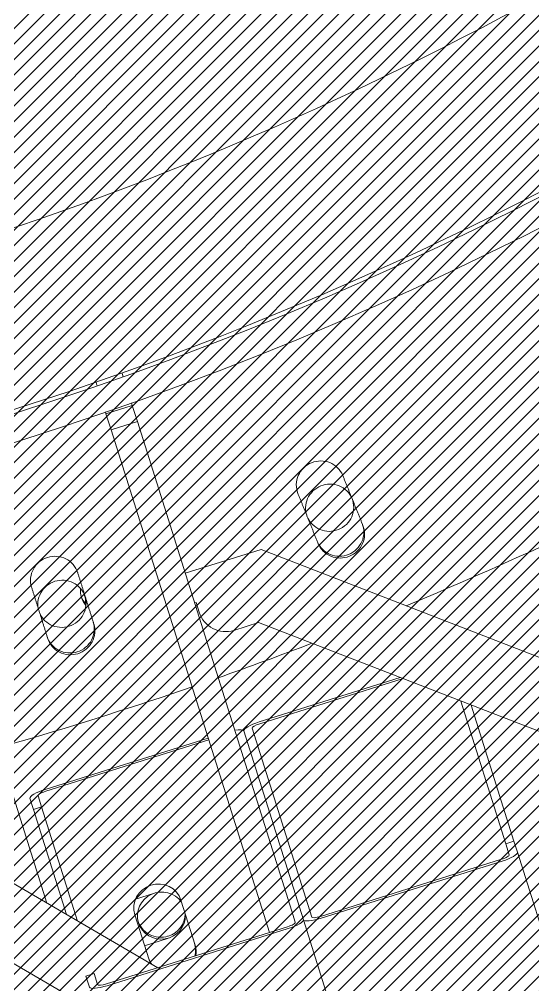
# Model space of a CAD drawing. Header units: millimetres. Extents: x -272986 to 200319, y -34579 to 49604.
# Drawn here: x 8101.3 to 8250.3, y 37337.2 to 37617.1 of the extents above; entities that cross this region are included whole.
import ezdxf

# ---------------------------------------------------------------- set-up
doc = ezdxf.new("R2010")
doc.units = ezdxf.units.MM
doc.linetypes.add('HIDDEN2', pattern=[4.762499999999999, 3.175, -1.5875])
doc.layers.get('Defpoints').update_dxf_attribs({"color": 9})
for name, color, linetype in [('X 0001 M', 7, 'Continuous'), ('X 1001 M', 8, 'HIDDEN2'), ('X 3001 D', 5, 'Continuous')]:
    doc.layers.add(name, color=color, linetype=linetype)
doc.layers.add('X 5999 H', color=7, linetype='Continuous', true_color=0xffffff)
doc.styles.add('BIT STD. 2.5', font='isocpeur.ttf', dxfattribs={"height": 2.5})
doc.dimstyles.new('BIT STD. 2.5', dxfattribs={"dimtxt": 2.5, "dimasz": 2.5, "dimexe": 1, "dimexo": 0.75, "dimgap": 1, "dimtad": 1, "dimdec": 0, "dimdsep": 46, "dimtxsty": 'BIT STD. 2.5', "dimcen": 0, "dimadec": 0, "dimazin": 0, "dimtfac": 1, "dimtdec": 0, "dimtmove": 0, "dimatfit": 3, "dimfxl": 1, "dimtfill": 1, "dimlwd": -1, "dimlwe": -1, "dimarcsym": 0})

# ---------------------------------------------------------------- blocks, each defined once
blk = doc.blocks.new('A$C89218876')
at = {"layer": 'X 1001 M', "linetype": 'Continuous', "lineweight": 0}
for p, q in [((1100.859669453221, 371.4024656759325), (3487.939261738091, 944.4895720171348)), ((1116.033618103858, 308.1984208500048), (3502.905884841741, 881.2357527311538)), ((1116.03361810384, 308.198420850103), (3502.905884841723, 881.2357527312593)), ((1071.604001579632, 438.1542871048255), (1008.175964695849, 303.4124189713498)), ((1029.263338302975, 301.2503379305967), (1086.045933053327, 421.8751163411957)), ((1057.371831933655, 360.9619596091557), (1097.578634871119, 370.6147589649604)), ((1097.578634871134, 370.6147589649677), (1100.859669453221, 371.4024656759334)), ((1098.162248280772, 368.1838341639736), (1097.578634871134, 370.6147589649677)), ((1056.007341614972, 358.0633364825067), (1098.162248280762, 368.1838341639664)), ((1101.44328286286, 368.9715408749394), (1098.162248280772, 368.1838341639736)), ((1103.120574466528, 366.8031849776003), (1115.960069478602, 313.322839355726)), ((1102.573735369511, 366.6719005257723), (1115.413230381586, 313.1915549038981)), ((1048.380831194816, 341.8621372677931), (1058.541964292101, 299.5379719138123)), ((1047.997814293351, 341.0484842625051), (1057.995125195084, 299.4066874619843)), ((1059.672416798756, 297.2383315646562), (1115.450004694216, 310.6293456510698)), ((1060.256030208402, 294.8074067635848), (1116.033618103862, 308.1984208500085)), ((1060.256030208398, 294.8074067636585), (1116.033618103858, 308.1984208500821)), ((1113.336089273394, 304.9797634916499), (1116.617231513497, 305.7674960490199)), ((1113.336089273285, 304.979763492192), (968.6974740307705, 270.2551042305663)), ((1013.551068683471, 281.0234995748028), (1008.175964695849, 303.4124189713498)), ((1130.587179032224, 249.9875100779705), (1117.747684020149, 303.4678556998483)), ((1131.13401812924, 250.1187945297984), (1118.294523117165, 303.5991401516762)), ((1029.263338303012, 301.2503379306049), (1031.014181497871, 293.9575511775834)), ((1119.031633521256, 298.1198211381848), (970.5650369415744, 262.4761448673739)), ((1025.102785046733, 284.3110289028214), (1022.185686854475, 283.6106955883256)), ((1022.185686854475, 283.6106955883256), (1022.302409536715, 283.1245106270849)), ((1061.613528334659, 284.3349536965902), (1073.169073845726, 236.2026426360694)), ((1073.715912942742, 236.3339270878964), (1062.160367431676, 284.4662381484163)), ((1107.954729679677, 273.195302866055), (1121.219003672344, 276.3797733063125)), ((963.9602333191142, 269.1177933590202), (963.1608738106261, 268.9258841201686)), ((968.6974740307851, 270.2551042305136), (963.9602333191106, 269.1177933590202)), ((963.9602333191106, 269.1177933590193), (965.8277962299144, 261.3388339958269)), ((970.5650369415744, 262.4761448673739), (968.6974740307705, 270.2551042305663)), ((1118.09233385414, 268.625615408007), (1117.995416881869, 269.0223567349308)), ((1118.610763785473, 268.8666291219856), (1118.615463909304, 268.8473885976314)), ((955.208904035524, 267.0167850843668), (954.4036076219054, 266.8234505206988)), ((955.376642523679, 267.0570555324543), (955.208904035524, 267.0167850843686)), ((1118.682745049406, 268.5719651276727), (1120.343890768254, 261.7718645749342)), ((1126.953209619951, 265.1240820354919), (1043.227805063016, 141.9634409085152)), ((1106.711875447912, 260.083832430038), (1105.4164046404, 265.3869985847473)), ((965.2825572661459, 261.2079337020064), (965.8277962299144, 261.3388339958278)), ((965.8277962299144, 261.3388339958278), (970.5650369415889, 262.4761448673212)), ((1124.487238766327, 262.7665944207442), (1111.22296477366, 259.5821239804868)), ((956.5276014671654, 259.1060547780385), (957.0764669463242, 259.2378257211744)), ((957.0764669463242, 259.2378257211763), (957.5003775853147, 259.3395976613433)), ((1063.717334117569, 136.5291866638067), (1138.670713582484, 246.7861190534572)), ((1130.62395334485, 247.4253008251494), (1127.342918762766, 246.6375941141837)), ((1127.342918762766, 246.6375941141828), (1127.926532172405, 244.2066693131887)), ((1127.926532172405, 244.2066693131887), (1131.207566754492, 244.9943760241554)), ((1078.127400031481, 234.821993449696), (1111.858867882474, 242.9202023933135)), ((1078.711013441112, 232.3910686487193), (1109.770169066225, 239.8477121892724)), ((1060.220793193548, 223.3865915692709), (1106.061768228828, 234.3926292654128)), ((1078.127400031481, 234.821993449696), (1074.846365449393, 234.0342867387303)), ((1075.429978859036, 231.6033619377358), (1078.71101344112, 232.391068648702)), ((1078.71101344112, 232.391068648702), (1078.127400031481, 234.821993449696))]:
    blk.add_line(p, q, dxfattribs=at)
for centre, radius, start, end in [((2.315573510713875e-08, -1.025541678245645e-07), 999.9999999999999, 317.0072197302602, 46.99278026969614), ((2.315573510713875e-08, -1.025541678245645e-07), 992.0000000000001, 317.0072197302602, 46.99278026969614), ((2.315573510713875e-08, -1.025528035825118e-07), 990.9999999999985, 0.1445404648855292, 29.21947944371206), ((-0.0254584180402162, -0.01466920226812363), 1083.526758954638, 18.52241414989248, 24.01536063047837), ((2.315209712833166e-08, -1.025546225719154e-07), 941.0000000000041, 0.1522206347478676, 26.10582312735325), ((-0.02545841506071156, -0.0146692013968277), 1083.526758951532, 15.43882424859931, 16.9703377217411), ((1023.235222134921, 292.0899882657709), 8.000000000000007, 283.5000000071853, 13.50000000711534), ((-0.02545841793471482, -0.01466920223492707), 1083.526758954528, 9.522718532349735, 15.01559923400803)]:
    blk.add_arc(centre, radius, start, end, dxfattribs=at)
at = {"layer": 'X 1001 M', "linetype": 'Continuous', "lineweight": 0, "extrusion": (0, 0, -1)}
for centre, major_axis, ratio, start_param, end_param in [((1102.026896272499, 366.5406160739453), (-1.167226819279527, 4.861849601988645), 0.2249510543438651, -3.61488616817951e-13, 1.570796326794512), ((1114.866391284573, 313.0602704520702), (1.167226819279549, -4.861849601988407), 0.2249510543438651, -1.570796326794934, 3.086420008457935e-14), ((1059.088803389121, 299.6692563656447), (1.167226819279593, -4.861849601988863), 0.2249510543438651, -2.868816295631405e-13, 1.570796326794553), ((1122.853121219334, 269.5731838635288), (-1.634117546991175, 6.806589442783341), 0.9743700647852349, 1.08733838442015e-14, 0.4469832098260313), ((1111.982270701847, 267.2648103641936), (-1.095041255281645, 6.913818384166018), 0.9743700647852368, 0.2133747521283454, 5.916740954880209), ((1122.853121219319, 269.5731838635706), (1.634117547001872, -6.806589442827766), 0.9743700647852352, -0.173336945451517, -6.558364962216956e-13), ((1130.040339935211, 249.8562256261434), (0.5836134096397831, -2.430924800994375), 0.2249510543438652, -1.570796326794904, -5.262457136723242e-14), ((1074.262752039755, 236.4652115397244), (0.5836134096397274, -2.430924800993978), 0.2249510543438652, 1.087959175218076e-12, 1.570796326796144)]:
    blk.add_ellipse(centre, major_axis=major_axis, ratio=ratio, start_param=start_param, end_param=end_param, dxfattribs=at)
at = {"layer": 'X 1001 M', "linetype": 'Continuous', "lineweight": 0}
for centre, major_axis, ratio, start_param, end_param in [((1102.026896272499, 366.5406160739453), (-0.5836134096397265, 2.430924800994332), 0.2249510543438651, -1.570796326794975, -3.26405569239796e-14), ((1114.866391284573, 313.0602704520702), (0.5836134096396468, -2.430924800994), 0.2249510543438652, 1.654740302427528e-12, 1.570796326796733), ((1117.200844923136, 303.3365712480186), (-1.16722681927958, 4.861849601988804), 0.2249510543438652, -1.570796326794889, -3.841371665203042e-14), ((1059.088803389121, 299.6692563656447), (0.5836134096398657, -2.430924800994473), 0.2249510543438652, -1.570796326794807, -6.94999613415348e-14), ((1061.42325702768, 289.9455571615986), (-1.167226819279842, 4.861849601989269), 0.2249510543438651, -2.398969911610038e-12, 1.047197550995539), ((1122.306282122321, 269.4418994116982), (-1.634117546991844, 6.806589442785992), 0.9743700647852355, -0.5406577337505691, -1.321165399303936e-13), ((1111.426816867897, 267.1768351195774), (-1.095041255281642, 6.913818384166032), 0.974370064785237, -1.492733359184623, -0.234669895597323), ((1111.426816867897, 267.1768351195774), (1.095041255281679, -6.913818384166218), 0.9743700647852368, 0.04123814987041084, 1.645826798841293), ((1122.306282122314, 269.4418994117145), (1.634117546996561, -6.806589442798183), 0.974370064785235, -1.4210854715202e-14, 0.2887026428611116), ((1130.040339935211, 249.8562256261434), (1.167226819279565, -4.861849601988633), 0.2249510543438652, -3.312905505481467e-13, 1.570796326794543), ((1074.262752039755, 236.4652115397253), (1.167226819279666, -4.861849601988726), 0.2249510543438651, -1.570796326794811, -4.551914400963142e-14)]:
    blk.add_ellipse(centre, major_axis=major_axis, ratio=ratio, start_param=start_param, end_param=end_param, dxfattribs=at)
at = {"layer": 'X 1001 M', "linetype": 'Continuous', "lineweight": 0, "extrusion": (0, 0, -0.9999999999999999)}
for centre, major_axis, ratio, start_param, end_param in [((1117.200844923136, 303.3365712480186), (-0.5836134096396868, 2.430924800993755), 0.2249510543438652, 1.836362955521621e-12, 1.570796326797006), ((1109.588847226671, 266.3887134232705), (1.634117546991281, -6.806589442783785), 0.9743700647852348, -6.217248937900877e-15, 3.141592653589787)]:
    blk.add_ellipse(centre, major_axis=major_axis, ratio=ratio, start_param=start_param, end_param=end_param, dxfattribs=at)
at = {"layer": 'X 1001 M', "linetype": 'Continuous', "lineweight": 0}
for points, weights in [([(988.4581923712685, 328.5233739130576), (995.8165850136393, 330.9142606151786), (1003.285105053357, 333.3409298777938)], [1.00223105329422, 1.001883410388369, 1.001480632635226]), ([(1007.611342974604, 320.0261386496618), (1000.142822930538, 317.5994693856342), (992.7844302925187, 315.2085826849257)], [1.001480633876458, 1.001883411968585, 1.002231055167256]), ([(1011.187824940651, 249.9550673874796), (1018.71112091059, 251.7612509481355), (1026.347012283779, 253.5944662734814)], [1.002231058477961, 1.001883414761722, 1.001480636070423]), ([(1029.615247377762, 239.9812873879141), (1021.979356017764, 238.1480720657351), (1014.45606003463, 236.3418885019123)], [1.001480632390087, 1.001883410076276, 1.002231052924287])]:
    blk.add_rational_spline(points, weights, degree=2, dxfattribs=at)
for points, knots in [([(1007.076489465842, 319.8523542100652), (1007.882348093677, 320.114193550628), (1008.686662306536, 320.5559271441321), (1010.063802250887, 321.7423633750673), (1010.632263042688, 322.4925130081715), (1011.408579544182, 324.0531036401239), (1011.667951027328, 324.9671051087621), (1011.800676759391, 326.8296921389506), (1011.674028001929, 327.7782767351805), (1011.128478723658, 329.4573047676381), (1010.673375684542, 330.2991680984455), (1009.471197124258, 331.7280184314673), (1008.724124602697, 332.3150064198185), (1007.178779201648, 333.1212433716423), (1006.277957869093, 333.3939943032206), (1004.466458531155, 333.5443788271564), (1003.556110172427, 333.42898477876), (1002.750251544592, 333.1671454381972)], [0.004513372352735883, 0.004513372352735883, 0.004513372352735883, 0.004513372352735883, 0.2648151823928737, 0.2648151823928737, 0.5296303647857473, 0.5296303647857473, 0.7944455472207965, 0.7944455472207965, 1.059260729655846, 1.059260729655846, 1.324075912090909, 1.324075912090909, 1.588891094525971, 1.588891094525971, 1.853706276918837, 1.853706276918837, 2.11400808695893, 2.11400808695893, 2.11400808695893, 2.11400808695893]), ([(1003.285105053357, 333.3409298777938), (1004.090968295706, 333.6027707177032), (1005.001323402717, 333.7181646814211), (1006.812826711859, 333.5677749990568), (1007.713645425858, 333.2950226756398), (1009.258985840246, 332.488784824985), (1010.006055905964, 331.9017971433618), (1011.208230615197, 330.472948773961), (1011.663332260694, 329.631087100573), (1012.2088802953, 327.9520628957193), (1012.335529206015, 327.0034804595184), (1012.202805435332, 325.140897281522), (1011.943435758716, 324.226897504544), (1011.167123819832, 322.6663090765055), (1010.598665964593, 321.9161598565292), (1009.221525839523, 320.7297171181267), (1008.417206216956, 320.2879794895712), (1007.611342974604, 320.0261386496618)], [2.104891210806409, 2.104891210806409, 2.104891210806409, 2.104891210806409, 2.365194815385747, 2.365194815385747, 2.630009394091469, 2.630009394091469, 2.894823972839325, 2.894823972839325, 3.159638551587182, 3.159638551587182, 3.42445313033503, 3.42445313033503, 3.689267709082878, 3.689267709082878, 3.9540822877886, 3.9540822877886, 4.214385892367948, 4.214385892367948, 4.214385892367948, 4.214385892367948]), ([(999.2073575321301, 317.295518252547), (998.5038249795434, 317.1239031589134), (997.7403797382358, 317.059923708171), (996.0815631244004, 317.2143319316833), (995.1906308760372, 317.4922617634579), (993.6640790396668, 318.3017886404155), (992.9262563511329, 318.8875833230845), (991.7385783524769, 320.3089826743176), (991.2887199874967, 321.144586362077), (990.7478596660258, 322.8091832693758), (990.6206472039303, 323.7496209658771), (990.7460213124177, 325.597656808864), (990.9986109309357, 326.5052559574674), (991.7577893497546, 328.0574616145836), (992.3152056232393, 328.8059884081017), (993.6810639839277, 330.0066830829305), (994.4895090844111, 330.4588519356889), (995.2987001179717, 330.7277545405573)], [2.162642281567979, 2.162642281567979, 2.162642281567979, 2.162642281567979, 2.381123147192256, 2.381123147192256, 2.643662262735038, 2.643662262735038, 2.906201377728609, 2.906201377728609, 3.16874049272218, 3.16874049272218, 3.431279607711184, 3.431279607711184, 3.693818722700187, 3.693818722700187, 3.956357838242497, 3.956357838242497, 4.218896953784807, 4.218896953784807, 4.218896953784807, 4.218896953784807]), ([(995.2987001179717, 330.7277545405573), (996.1149304911924, 330.998996391279), (997.0411970641035, 331.1201096972868), (998.8683219622508, 330.9684910942246), (999.7691772213693, 330.6957581965994), (1001.314587231071, 329.8895328915564), (1002.06169157138, 329.3025409296129), (1003.263920027202, 327.8736651559843), (1003.719041122549, 327.0317803513258), (1004.264606514087, 325.3527027273399), (1004.391253285761, 324.4040901452031), (1004.258502140983, 322.541453205245), (1003.999107251551, 321.627429819298), (1003.222731634771, 320.0668106337475), (1002.654232795721, 319.3166556488645), (1001.404095645099, 318.239709810257), (1000.767833599828, 317.8582506329471), (1000.116131024166, 317.5907966595237)], [0, 0, 0, 0, 0.264823003933656, 0.264823003933656, 0.5296460078673121, 0.5296460078673121, 0.7944690118435134, 0.7944690118435134, 1.059292015819715, 1.059292015819715, 1.324115019798949, 1.324115019798949, 1.588938023778184, 1.588938023778184, 1.85376102771383, 1.85376102771383, 2.06561440819759, 2.06561440819759, 2.06561440819759, 2.06561440819759]), ([(992.7844302925187, 315.2085826849257), (992.7702557015764, 315.203977081143), (992.7560815324105, 315.1994243318636), (992.7419085386973, 315.1949243213526), (991.9292158105454, 314.9368895057182), (991.0094161769994, 314.8275532839493), (989.1987244925076, 314.9961670595262), (988.3078294104671, 315.2741160642649), (986.7813480614059, 316.0836549128585), (986.0435600441378, 316.6694449791271), (984.8559363823188, 318.0908161936181), (984.4060976599103, 318.9263963537437), (983.8652549322687, 320.5909391128184), (983.7380404081923, 321.5313462294639), (983.8633870956146, 323.3793273709939), (984.1159513779385, 324.2869024056085), (984.8750657345627, 325.8390763166049), (985.4324406702654, 326.5875967755715), (986.7982123239744, 327.7883060540912), (987.6066120776304, 328.2404958522425), (988.4298745977067, 328.5141201932124), (988.4440177803299, 328.5187683092759), (988.4581923712685, 328.5233739130576)], [4.214318628514547, 4.214318628514547, 4.214318628514547, 4.214318628514547, 4.218897043042372, 4.218897043042372, 4.218897043042372, 4.481427618375541, 4.481427618375541, 4.74395819370871, 4.74395819370871, 5.006488768478112, 5.006488768478112, 5.269019343247516, 5.269019343247516, 5.531549918016929, 5.531549918016929, 5.794080492786343, 5.794080492786343, 6.056611068119493, 6.056611068119493, 6.319141643452644, 6.319141643452644, 6.323720057980477, 6.323720057980477, 6.323720057980477, 6.323720057980477]), ([(1029.068407673887, 239.8500027903915), (1029.892325786401, 240.0478080284279), (1030.728818585267, 240.4250741388628), (1032.194799980585, 241.499803828126), (1032.820364459352, 242.2030400805793), (1033.716730365937, 243.6979108417295), (1034.04701402209, 244.5887446968459), (1034.325467499115, 246.435176451911), (1034.273634247151, 247.39077362539), (1033.861501736363, 249.1074290778192), (1033.473853463696, 249.9824041978468), (1032.387487123764, 251.5011717048897), (1031.688772124235, 252.144964839656), (1030.211447129506, 253.0699628347779), (1029.334802519938, 253.4125505934248), (1027.540686463657, 253.7046001320291), (1026.624090692418, 253.6609869139952), (1025.800172579904, 253.4631816759588)], [0.004513372352753151, 0.004513372352753151, 0.004513372352753151, 0.004513372352753151, 0.2648151823928682, 0.2648151823928682, 0.5296303647857364, 0.5296303647857364, 0.7944455472207994, 0.7944455472207994, 1.059260729655862, 1.059260729655862, 1.324075912090922, 1.324075912090922, 1.588891094525981, 1.588891094525981, 1.853706276918855, 1.853706276918855, 2.114008086958939, 2.114008086958939, 2.114008086958939, 2.114008086958939]), ([(1026.347012283779, 253.5944662734814), (1027.170935114224, 253.7922726441916), (1028.087537606301, 253.835885248342), (1029.881657216814, 253.5438302556363), (1030.758299106696, 253.20124131489), (1032.235619059615, 252.2762428149558), (1032.934331634937, 251.6324501786571), (1034.020694289753, 250.113684931332), (1034.408341303137, 249.2387115729566), (1034.820472874402, 247.5220600339085), (1034.872306448622, 246.5664650017757), (1034.59385522917, 244.7200369331408), (1034.263573506709, 243.8292046227293), (1033.367212321584, 242.334335700722), (1032.741650802738, 241.6310996297229), (1031.275668716688, 240.5563634672303), (1030.439170208203, 240.1790937586243), (1029.615247377762, 239.9812873879141)], [2.104891210806433, 2.104891210806433, 2.104891210806433, 2.104891210806433, 2.365194815385765, 2.365194815385765, 2.630009394091493, 2.630009394091493, 2.894823972839327, 2.894823972839327, 3.159638551587162, 3.159638551587162, 3.424453130335014, 3.424453130335014, 3.689267709082866, 3.689267709082866, 3.954082287788582, 3.954082287788582, 4.214385892367924, 4.214385892367924, 4.214385892367924, 4.214385892367924]), ([(1014.45606003463, 236.3418885019123), (1014.441567787715, 236.3384092212568), (1014.427080108191, 236.3349825990795), (1014.412597738334, 236.3316084608682), (1013.582165092339, 236.1381322170114), (1012.656622473001, 236.1012996898248), (1010.864741831047, 236.4114589176102), (1009.998400708791, 236.7584499208538), (1008.540140678309, 237.6852595776395), (1007.850587574161, 238.327130029305), (1006.778144459928, 239.8372995092718), (1006.395251303944, 240.7055977940076), (1005.98667433361, 242.4074433546116), (1005.933635461446, 243.354932646484), (1006.203586676151, 245.1873824911395), (1006.526579903599, 246.0723438096052), (1007.405136325473, 247.5601734604711), (1008.019521298607, 248.2626553472323), (1009.475289298334, 249.3525060308425), (1010.316675428003, 249.7398755650988), (1011.158868422841, 249.9480639806711), (1011.173332693736, 249.9515881068241), (1011.187824940651, 249.9550673874796)], [4.214318628514508, 4.214318628514508, 4.214318628514508, 4.214318628514508, 4.218897043042367, 4.218897043042367, 4.218897043042367, 4.481427618375522, 4.481427618375522, 4.743958193708679, 4.743958193708679, 5.006488768478086, 5.006488768478086, 5.269019343247494, 5.269019343247494, 5.531549918016902, 5.531549918016902, 5.79408049278631, 5.79408049278631, 6.056611068119468, 6.056611068119468, 6.319141643452626, 6.319141643452626, 6.323720057980481, 6.323720057980481, 6.323720057980481, 6.323720057980481]), ([(1020.614214332421, 237.8203305439497), (1020.024354624828, 237.7638423005469), (1019.410369014502, 237.7815278372923), (1017.913712816146, 238.0405284132789), (1017.047333137845, 238.3875032186975), (1015.589001898057, 239.3143064711226), (1014.89941459172, 239.9561842452345), (1013.826919515737, 241.4663860384258), (1013.44400862369, 242.3347093194066), (1013.035418362186, 244.0366102417088), (1012.982383944913, 244.9841298573879), (1013.252366787976, 246.816632083443), (1013.575387165482, 247.7016154537073), (1014.454009942838, 249.1894717265682), (1015.068436623329, 249.8919566850277), (1016.524289916953, 250.9817860070148), (1017.365719610301, 251.3691311025746), (1018.193514033177, 251.573716373689)], [2.205110444586418, 2.205110444586418, 2.205110444586418, 2.205110444586418, 2.381123147192268, 2.381123147192268, 2.643662262735051, 2.643662262735051, 2.906201377728623, 2.906201377728623, 3.168740492722195, 3.168740492722195, 3.431279607711199, 3.431279607711199, 3.693818722700203, 3.693818722700203, 3.956357838242517, 3.956357838242517, 4.218896953784831, 4.218896953784831, 4.218896953784831, 4.218896953784831]), ([(1020.806942439929, 251.6895140215142), (1020.077631106746, 251.1441058052192), (1019.23494070565, 250.7566409800734), (1017.590397014606, 250.3519401403605), (1016.681653728341, 250.30197231171), (1015.797350197488, 250.4376100034447)], [1.855482599775383, 1.855482599775383, 1.855482599775383, 1.855482599775383, 2.118584031649472, 2.118584031649472, 2.376929532530188, 2.376929532530188, 2.376929532530188, 2.376929532530188]), ([(1018.193514033177, 251.573716373689), (1019.028509630891, 251.7800813793197), (1019.961423273555, 251.8281472957101), (1021.771019896918, 251.5336415149109), (1022.647699743397, 251.1910690727768), (1024.125090061407, 250.2660776193948), (1024.823836469837, 249.6222780268158), (1025.910250555444, 248.1034812428329), (1026.297915143863, 247.2284832984747), (1026.710059827335, 245.5117771431601), (1026.761888903889, 244.5561522258472), (1026.483406176609, 242.7096727087278), (1026.153097466718, 241.8188188403005), (1025.256670386789, 240.323924251707), (1024.631067558163, 239.6206856491249), (1023.418539121511, 238.7318295021691), (1022.898753759142, 238.4510088329666), (1022.366810271153, 238.2410916020885)], [0, 0, 0, 0, 0.2648230039336573, 0.2648230039336573, 0.5296460078673146, 0.5296460078673146, 0.7944690118435157, 0.7944690118435157, 1.059292015819717, 1.059292015819717, 1.324115019798951, 1.324115019798951, 1.588938023778186, 1.588938023778186, 1.853761027713835, 1.853761027713835, 2.023257632237935, 2.023257632237935, 2.023257632237935, 2.023257632237935])]:
    blk.add_open_spline(points, degree=3, knots=knots, dxfattribs=at)
for points in [[(1020.270828557786, 251.5573295756863), (1019.494648868855, 251.6775330854102), (1018.699478476003, 251.6547999479994), (1017.96455516529, 251.5127799338502)], [(1018.174131721007, 250.4999389781383), (1018.903379775918, 250.7196867254711), (1019.630423789396, 251.0777953191478), (1020.269777227397, 251.5574927081102)]]:
    blk.add_open_spline(points, degree=3, dxfattribs=at)
blk = doc.blocks.new('*D199')
at = {"layer": 'Defpoints', "color": 0, "transparency": 16777216}
for p in [(7798.500000000004, 48049.6266134193), (13298.73009767515, 32947.91523915234), (13433.78749288179, 32812.85784394571), (7798.500000000005, 28976.69833391263), (10442.97395414159, 28578.83418067859)]:
    blk.add_point(p, dxfattribs=at)
at = {"layer": 'X 3001 D', "color": 0, "transparency": 16777216}
for p, q in [((13465.60729803519, 32781.03803879231), (15065.76360887852, 31180.88172794907)), ((7798.500000000009, 28931.69833391263), (7798.500000000005, 28170.68257981101))]:
    blk.add_line(p, q, dxfattribs=at)
blk.add_arc((7798.500000000004, 38448.14533682715), 10217.46275701613, 270.8411524771072, 314.1588475228945, dxfattribs=at)
for points in [[(14898.9480455206, 31135.83049339961), (14934.04291065631, 31100.21658542665), (15023.33720200733, 31223.30813482026)], [(7948.679468218535, 28206.78430946359), (7948.312449508589, 28256.78296241811), (7798.500000000002, 28230.68257981101)]]:
    blk.add_solid(points, dxfattribs=at)
at = {"layer": 'X 3001 D', "color": 0, "transparency": 16777216, "insert": (14404.54209814488, 30831.3797954061), "char_height": 150, "attachment_point": 5, "rotation": 40.93519081505226, "style": 'BIT STD. 2.5', "bg_fill": 3, "box_fill_scale": 1.1, "bg_fill_color": 256, "bg_fill_true_color": 13158600, "bg_fill_transparency": 0}
blk.add_mtext('45° - {\\C7;D02}', dxfattribs=at)
blk = doc.blocks.new('*D203')
at = {"layer": 'Defpoints', "color": 0, "transparency": 16777216}
for p in [(7798.500000000007, 48049.6266134193), (11766.61084814452, 31844.09986857364), (11918.03204216807, 31592.09268216723), (9461.806005241986, 29325.73490930372), (7798.500000000006, 29039.70000823381)]:
    blk.add_point(p, dxfattribs=at)
at = {"layer": 'X 3001 D', "color": 0, "transparency": 16777216}
blk.add_line((11941.20875553902, 31553.52015363563), (12605.25120673187, 30448.36792670566), dxfattribs=at)
blk.add_arc((7798.500000000009, 38448.14533683291), 9272.807496943271, 270.9268455791341, 300.0731544208666, dxfattribs=at)
for points in [[(12432.45096789332, 30445.1173415527), (12457.85538375896, 30402.05209274899), (12574.34892223726, 30499.79796474778)], [(7948.697297671352, 29151.55188243098), (7948.292889405437, 29201.55024694378), (7798.500000000006, 29175.33783988963)]]:
    blk.add_solid(points, dxfattribs=at)
at = {"layer": 'X 3001 D', "color": 0, "transparency": 16777216, "insert": (11829.96473800879, 30247.79293383234), "char_height": 150, "attachment_point": 5, "rotation": 26.17969635787532, "style": 'BIT STD. 2.5', "bg_fill": 3, "box_fill_scale": 1.1, "bg_fill_color": 256, "bg_fill_true_color": 13158600, "bg_fill_transparency": 0}
blk.add_mtext('31.0° - {\\C7;MH02}', dxfattribs=at)
blk = doc.blocks.new('*D204')
at = {"layer": 'Defpoints', "color": 0, "transparency": 16777216}
for p in [(7798.499999999998, 48049.62661341931), (9811.723942329958, 30934.69129704357), (9861.158379944543, 30750.19946422237), (8576.700591936573, 29553.27186895832), (7798.499999999999, 29039.70000823382)]:
    blk.add_point(p, dxfattribs=at)
at = {"layer": 'X 3001 D', "color": 0, "transparency": 16777216}
blk.add_line((9872.80523697416, 30706.73280203935), (10124.98568731838, 29765.58254867923), dxfattribs=at)
blk.add_arc((7798.499999999998, 38448.14533683221), 8928.850439489806, 270.9625503363343, 284.0374496636674, dxfattribs=at)
for points in [[(9957.979270538228, 29810.13528366), (9970.514090087065, 29761.73199556014), (10109.45654461223, 29823.53809825658)], [(7948.704701675249, 29495.55573993005), (7948.284714799513, 29545.55397600918), (7798.499999999998, 29519.2948973424)]]:
    blk.add_solid(points, dxfattribs=at)
at = {"layer": 'X 3001 D', "color": 0, "transparency": 16777216, "insert": (9469.94907865134, 29814.66027970536), "char_height": 150, "attachment_point": 5, "rotation": 10.956953795068713, "style": 'BIT STD. 2.5', "bg_fill": 3, "box_fill_scale": 1.1, "bg_fill_color": 256, "bg_fill_true_color": 13158600, "bg_fill_transparency": 0}
blk.add_mtext('15° - {\\C7;M01}', dxfattribs=at)
blk = doc.blocks.new('*D205')
at = {"layer": 'Defpoints', "color": 0, "transparency": 16777216}
for p in [(7798.499999999998, 48049.62661341931), (8611.574651527451, 30712.25677371097), (8631.539588011578, 30522.30309169563), (8100.295776282734, 29805.84504748697), (7798.500000000001, 29039.70000823382)]:
    blk.add_point(p, dxfattribs=at)
at = {"layer": 'X 3001 D', "color": 0, "transparency": 16777216}
blk.add_line((8636.243368858626, 30477.54960640406), (8708.688717958614, 29788.2781520536), dxfattribs=at)
for start, end in [(276.9938602994936, 277.9877205989854), (270, 276.0000000000017), (268.0122794010163, 269.0061397005082)]:
    blk.add_arc((7798.499999999999, 38448.14533683098), 8647.56815421409, start, end, dxfattribs=at)
for points in [[(8854.282447572888, 29840.08251464025), (8848.624948621666, 29889.76141061849), (8702.417010162553, 29847.94946577569)], [(7648.722465585106, 29826.87718612632), (7648.288817658527, 29776.87906666693), (7798.499999999997, 29800.57718261689)]]:
    blk.add_solid(points, dxfattribs=at)
at = {"layer": 'X 3001 D', "color": 0, "transparency": 16777216, "insert": (8244.013394434154, 29947.24336142157), "char_height": 150, "attachment_point": 5, "rotation": 3.000000000000984, "style": 'BIT STD. 2.5', "bg_fill": 3, "box_fill_scale": 1.1, "bg_fill_color": 256, "bg_fill_true_color": 13158600, "bg_fill_transparency": 0}
blk.add_mtext('6° {\\C7;M02}', dxfattribs=at)
blk = doc.blocks.new('*D207')
at = {"layer": 'Defpoints', "color": 0, "transparency": 16777216}
for p in [(-1697.652812223383, 38448.1453368331), (18712.73677971439, 38448.14533683308), (-1494.548231680183, 37361.94378016468), (629.7756534943219, 35838.94305704558), (308.4007771855395, 35721.97216802819)]:
    blk.add_point(p, dxfattribs=at)
at = {"layer": 'X 3001 D', "color": 0, "transparency": 16777216}
blk.add_line((266.1146092501731, 35706.58126157853), (-1049.939153341573, 35227.5768653011), dxfattribs=at)
blk.add_arc((7798.499999999931, 38448.14533683309), 9356.312268091622, 180.9185733356454, 199.0814266643548, dxfattribs=at)
for points in [[(-1581.609068072472, 38297.94975663623), (-1531.610674496145, 38298.35055557202), (-1557.812268091689, 38448.1453368331)], [(-1020.168984496206, 35397.82059728082), (-1067.289187300493, 35381.09676734619), (-993.5575960944161, 35248.09807390065)]]:
    blk.add_solid(points, dxfattribs=at)
at = {"layer": 'X 3001 D', "color": 0, "transparency": 16777216, "insert": (-1094.55627806037, 36009.88733002915), "char_height": 150, "attachment_point": 5, "rotation": 285.3323221339503, "style": 'BIT STD. 2.5', "bg_fill": 3, "box_fill_scale": 1.1, "bg_fill_color": 256, "bg_fill_true_color": 13158600, "bg_fill_transparency": 0}
blk.add_mtext('20° - {\\C7;N01}', dxfattribs=at)
blk = doc.blocks.new('*D367')
at = {"layer": 'Defpoints', "color": 0, "transparency": 16777216}
for p in [(7798.500000000009, 48049.62661341929), (9661.479727957138, 47470.56462534703), (12368.45514613393, 44974.71766954121), (7798.500000030255, 38448.14533673238), (7798.500000000011, 29039.70000823381)]:
    blk.add_point(p, dxfattribs=at)
at = {"layer": 'X 3001 D', "color": 0, "transparency": 16777216}
blk.add_line((12394.26608576973, 45011.57951153421), (13117.1303001415, 46043.93659843447), dxfattribs=at)
blk.add_arc((7798.500000000009, 38448.14533668919), 9212.748953874961, 55.93288788216472, 89.06711211783517, dxfattribs=at)
for points in [[(7948.291507042128, 47634.67398511103), (7948.6985516733, 47684.67232823026), (7798.500000000024, 47660.89429056415)], [(12973.31878541598, 46100.41565395435), (12944.97434538793, 46059.22593776818), (13082.71571396044, 45994.78747577713)]]:
    blk.add_solid(points, dxfattribs=at)
at = {"layer": 'X 3001 D', "color": 0, "transparency": 16777216, "insert": (12609.81141305021, 46462.67933678869), "char_height": 150, "attachment_point": 5, "rotation": 329.0226254753644, "style": 'BIT STD. 2.5', "bg_fill": 3, "box_fill_scale": 1.1, "bg_fill_color": 256, "bg_fill_true_color": 13158600, "bg_fill_transparency": 0}
blk.add_mtext('{\\C7;N08} - 35°', dxfattribs=at)
blk = doc.blocks.new('*D368')
at = {"layer": 'Defpoints', "color": 0, "transparency": 16777216}
for p in [(7798.500000000011, 48049.6266134193), (10335.20730825332, 47913.84083295393), (13419.10516482997, 44067.48138301812), (7798.500000030248, 38448.14533673238), (7798.500000000013, 29039.70000823381)]:
    blk.add_point(p, dxfattribs=at)
at = {"layer": 'X 3001 D', "color": 0, "transparency": 16777216}
for p, q in [((7798.500000000011, 48094.6266134193), (7798.500000000015, 48307.85325048748)), ((13450.92856260212, 44099.29759514708), (14771.15348572677, 45419.2244148036))]:
    blk.add_line(p, q, dxfattribs=at)
blk.add_arc((7798.500000000013, 38448.14533670215), 9799.70791378534, 45.87054156565792, 89.12298908251194, dxfattribs=at)
for points in [[(7948.304274739658, 48221.70598925938), (7948.686939206083, 48271.704524917), (7798.500000000015, 48247.85325048749)], [(14639.40337929198, 45499.87648559462), (14604.31563808265, 45464.25555892465), (14728.72228869722, 45376.80279863165)]]:
    blk.add_solid(points, dxfattribs=at)
at = {"layer": 'X 3001 D', "color": 0, "transparency": 16777216, "insert": (14294.75234036327, 45964.67750319112), "char_height": 150, "attachment_point": 5, "rotation": 319.16439379943586, "style": 'BIT STD. 2.5', "bg_fill": 3, "box_fill_scale": 1.1, "bg_fill_color": 256, "bg_fill_true_color": 13158600, "bg_fill_transparency": 0}
blk.add_mtext('{\\C7;D01} - 45°', dxfattribs=at)
blk = doc.blocks.new('*D435')
at = {"layer": 'Defpoints', "color": 0, "transparency": 16777216}
for p in [(-1697.652812223386, 38448.14533683308), (18712.73677971438, 38448.14533683306), (18508.50365084157, 38139.1853634545), (14424.31849579528, 37876.4873732236), (15619.75213350537, 37771.9004819264)]:
    blk.add_point(p, dxfattribs=at)
at = {"layer": 'X 3001 D', "color": 0, "transparency": 16777216}
for p, q in [((15664.5808949195, 37767.97847350276), (18532.34648314251, 37517.08149488347)), ((18458.44674883477, 37372.97766116984), (18356.72708640754, 36373.13861898571))]:
    blk.add_line(p, q, dxfattribs=at)
for start, end in [(355.8090589174589, 359.1909410825406), (354.1909410825402, 354.9999999999996)]:
    blk.add_arc((7890.238072449534, 38448.14533683308), 10622.75953594052, start, end, dxfattribs=at)
for points in [[(18486.93918465029, 38298.32558328834), (18536.9379384345, 38297.97256767245), (18512.99760839005, 38448.14533683305)], [(18509.51245035451, 37669.82561863723), (18459.67318958528, 37673.83162487485), (18472.574801257, 37522.31083944833)]]:
    blk.add_solid(points, dxfattribs=at)
at = {"layer": 'X 3001 D', "color": 0, "transparency": 16777216, "insert": (18273.22365420688, 36886.72772610161), "char_height": 150, "attachment_point": 5, "rotation": 84.19094108254046, "style": 'BIT STD. 2.5', "bg_fill": 3, "box_fill_scale": 1.1, "bg_fill_color": 256, "bg_fill_true_color": 13158600, "bg_fill_transparency": 0}
blk.add_mtext('5° - {\\C7;MH01}', dxfattribs=at)
blk = doc.blocks.new('*D437')
at = {"layer": 'Defpoints', "color": 0, "transparency": 16777216}
for p in [(-1697.652812223389, 38448.14533683308), (18712.73677971438, 38448.14533683307), (14088.47147328214, 34043.85989611459, 5.156820563569529e-06), (18614.89811660113, 33782.40662531552), (15367.37651406424, 33148.36094590519, 5.156824802691937e-06)]:
    blk.add_point(p, dxfattribs=at)
at = {"layer": 'X 3001 D', "color": 0, "transparency": 16777216}
for p, q in [((18757.73677971438, 38448.14533683307), (19638.29566634971, 38448.14533683306)), ((15404.23835605725, 33122.55000626941), (17497.09282405513, 31657.11753140243))]:
    blk.add_line(p, q, dxfattribs=at)
blk.add_arc((7798.499999992413, 38448.14533683307), 11779.79566635729, 325.7295903287309, 359.2704096712876, dxfattribs=at)
for points in [[(19552.34114800733, 38298.30754794917), (19602.34013458278, 38297.98920626429), (19578.29566634971, 38448.14533683306)], [(17553.76579497261, 31800.74147849837), (17512.62642961779, 31829.1589487975), (17447.94370139778, 31691.53211758347)]]:
    blk.add_solid(points, dxfattribs=at)
at = {"layer": 'X 3001 D', "color": 0, "transparency": 16777216, "insert": (18904.33901499743, 34946.48774591899), "char_height": 150, "attachment_point": 5, "rotation": 72.50000000000921, "style": 'BIT STD. 2.5', "bg_fill": 3, "box_fill_scale": 1.1, "bg_fill_color": 256, "bg_fill_true_color": 13158600, "bg_fill_transparency": 0}
blk.add_mtext('35°', dxfattribs=at)
blk = doc.blocks.new('*D438')
at = {"layer": 'Defpoints', "color": 0, "transparency": 16777216}
for p in [(7798.500000030259, 38448.14533673239), (10977.27547787284, 32991.53361685835)]:
    blk.add_point(p, dxfattribs=at)
at = {"layer": 'X 3001 D', "color": 0, "transparency": 16777216}
blk.add_line((10312.77656363322, 34132.19692842522), (10901.7701221046, 33121.14434654656), dxfattribs=at)
blk.add_solid([(10923.37191038597, 33133.72857250793), (10880.16833382323, 33108.56012058519), (10977.27547787284, 32991.53361685835)], dxfattribs=at)
at = {"layer": 'X 3001 D', "color": 0, "transparency": 16777216, "insert": (10580.43693188907, 33940.93028924018), "char_height": 150, "attachment_point": 5, "rotation": 300.22314523143706, "style": 'BIT STD. 2.5', "bg_fill": 3, "box_fill_scale": 1.1, "bg_fill_color": 256, "bg_fill_true_color": 13158600, "bg_fill_transparency": 0}
blk.add_mtext('R6315', dxfattribs=at)
blk = doc.blocks.new('*D439')
at = {"layer": 'Defpoints', "color": 0, "transparency": 16777216}
for p in [(7798.500000000005, 48049.62661341929), (10411.97133064846, 32843.53798170414), (10522.69731522452, 32606.08534150054), (7798.500000000008, 29039.70000823381)]:
    blk.add_point(p, dxfattribs=at)
at = {"layer": 'X 3001 D', "color": 0, "transparency": 16777216}
blk.add_line((10392.95350887013, 32884.32183212078), (10157.17583361231, 33389.94868841281), dxfattribs=at)
blk.add_arc((7798.500000000008, 38448.14533683292), 5641.102491636847, 271.5235709962811, 293.4764290037195, dxfattribs=at)
for points in [[(10035.49267074663, 33296.78668912308), (10056.01923566422, 33251.19436375264), (10182.53292931675, 33335.57022119061)], [(7948.819123927382, 32784.03934585996), (7948.154360256528, 32834.03492655728), (7798.500000000005, 32807.04284519607)]]:
    blk.add_solid(points, dxfattribs=at)
at = {"layer": 'X 3001 D', "color": 0, "transparency": 16777216, "insert": (8981.380034257149, 33070.66137286532), "char_height": 150, "attachment_point": 5, "rotation": 12.405727030040435, "style": 'BIT STD. 2.5', "bg_fill": 3, "box_fill_scale": 1.1, "bg_fill_color": 256, "bg_fill_true_color": 13158600, "bg_fill_transparency": 0}
blk.add_mtext('25° - {\\C7;M03}', dxfattribs=at)
at = {"layer": 'Defpoints', "color": 0, "transparency": 16777216}
blk.add_point((9416.386430656075, 33044.02831194804), dxfattribs=at)

msp = doc.modelspace()

# ---------------------------------------------------------------- hatches: boundary and pattern name
at = {"layer": 'X 5999 H'}
h = msp.add_hatch(dxfattribs=at)
h.set_pattern_fill('ANSI31', color=9)
h.set_pattern_definition([(45, (25000, 0), (-2.245064030267288, 2.245064030267288), [])])
edge = h.paths.add_edge_path()
edge.add_arc((7798.495709340539, 38448.14022343156), 7825.604719989263, 2.5931019493610847, 94.99996544218982, ccw=False)
edge.add_line((15616.08719766553, 38802.19185128674), (15658.44324566444, 38804.11004727978))
edge.add_arc((7798.49570953186, 38448.14022323), 7825.604719789878, 274.9544870486653, 357.3991416812109)
edge.add_line((15616.03919657416, 38093.03029855866), (15658.3937445236, 38091.10627736974))
edge.add_arc((7798.497359975252, 38448.13677386827), 7868.001140776875, 274.9544772441851, 357.39916567125465, ccw=False)
edge.add_arc((7798.49533508634, 38448.14003367921), 7868.004563266586, 2.593102689917272, 274.9516218145841)
edge.add_arc((7798.495709750798, 38448.14022345812), 7825.604719998234, 2.599526489034937, 274.95161897712)

# ---------------------------------------------------------------- linework, layer by layer
msp.add_circle((7798.500000000007, 38448.14533683308), 7798.5)
at = {"layer": 'X 0001 M', "linetype": 'Continuous'}
for centre, radius, start, end in [((7798.49533508634, 38448.14003367921), 7868.004563266586, 2.593102689917272, 274.9516218145841), ((7798.495709750798, 38448.14022345812), 7825.604719998234, 2.599526489034937, 274.95161897712)]:
    msp.add_arc(centre, radius, start, end, dxfattribs=at)

# ---------------------------------------------------------------- block references
at = {"layer": 'X 1001 M', "rotation": 273.9910714243701}
msp.add_blockref('A$C89218876', (7798.500000130947, 38448.14533676262), dxfattribs=at)

# ---------------------------------------------------------------- next in the draw order: dimensions: what is measured, and where the dimension line sits
at = {"layer": 'X 3001 D'}
dim = msp.add_angular_dim_2l(base=(10442.97395414159, 28578.83418067859), line1=((7798.500000000007, 28976.69833391263), (7798.500000000004, 48049.6266134193)), line2=((13298.73009767515, 32947.91523915234), (13433.78749288179, 32812.85784394571)), text='<> - {\\C7;D02}', dimstyle='BIT STD. 2.5', override={"dimscale": 0, "dimjust": 2}, dxfattribs=at)
dim.commit()
dim.dimension.update_dxf_attribs({"geometry": '*D199', "text_midpoint": (14493.0319915258, 30729.35096170292), "dimtype": 162})

# ---------------------------------------------------------------- next in the draw order: dimensions: what is measured, and where the dimension line sits
dim = msp.add_angular_dim_2l(base=(9461.806005241986, 29325.73490930372), line1=((11766.61084814452, 31844.09986857365), (11918.03204216807, 31592.09268216723)), line2=((7798.500000000007, 48049.6266134193), (7798.500000000007, 29039.70000823381)), text='<> - {\\C7;MH02}', dimstyle='BIT STD. 2.5', override={"dimscale": 0, "dimjust": 1, "dimadec": 1}, dxfattribs=at)
dim.commit()
dim.dimension.update_dxf_attribs({"geometry": '*D203', "text_midpoint": (11829.96473800879, 30247.79293383234)})

# ---------------------------------------------------------------- next in the draw order: dimensions: what is measured, and where the dimension line sits
dim = msp.add_angular_dim_2l(base=(8576.700591936573, 29553.27186895832), line1=((9811.723942329956, 30934.69129704357), (9861.158379944543, 30750.19946422236)), line2=((7798.499999999996, 48049.62661341931), (7798.499999999996, 29039.70000823382)), text='<> - {\\C7;M01}', dimstyle='BIT STD. 2.5', override={"dimscale": 0, "dimjust": 1}, dxfattribs=at)
dim.commit()
dim.dimension.update_dxf_attribs({"geometry": '*D204', "text_midpoint": (9469.949078651342, 29814.66027970536)})

# ---------------------------------------------------------------- next in the draw order: dimensions: what is measured, and where the dimension line sits
dim = msp.add_angular_dim_2l(base=(8100.295776282734, 29805.84504748697), line1=((8611.574651527451, 30712.25677371097), (8631.53958801158, 30522.30309169563)), line2=((7798.5, 48049.62661341931), (7798.5, 29039.70000823382)), text='<> {\\C7;M02}', dimstyle='BIT STD. 2.5', override={"dimscale": 0}, dxfattribs=at)
dim.commit()
dim.dimension.update_dxf_attribs({"geometry": '*D205', "text_midpoint": (8244.013394434152, 29947.24336142157)})

# ---------------------------------------------------------------- next in the draw order: dimensions: what is measured, and where the dimension line sits
dim = msp.add_angular_dim_2l(base=(-1494.548231680183, 37361.94378016468), line1=((629.7756534943212, 35838.94305704557), (308.4007771855402, 35721.97216802819)), line2=((18712.73677971439, 38448.14533683308), (-1697.652812223382, 38448.14533683309)), text='<> - {\\C7;N01}', dimstyle='BIT STD. 2.5', override={"dimscale": 0}, dxfattribs=at)
dim.commit()
dim.dimension.update_dxf_attribs({"geometry": '*D207', "text_midpoint": (-1224.806208923999, 35974.17599222985), "dimtype": 162})

# ---------------------------------------------------------------- next in the draw order: dimensions: what is measured, and where the dimension line sits
dim = msp.add_angular_dim_2l(base=(9661.479727957138, 47470.56462534703), line1=((7798.500000030253, 38448.14533673238), (12368.45514613393, 44974.71766954122)), line2=((7798.500000000012, 48049.6266134193), (7798.500000000012, 29039.70000823381)), text='{\\C7;N08} - <>', dimstyle='BIT STD. 2.5', override={"dimscale": 0, "dimjust": 1}, dxfattribs=at)
dim.commit()
dim.dimension.update_dxf_attribs({"geometry": '*D367', "text_midpoint": (12540.29772967108, 46346.8855892871), "dimtype": 162})

# ---------------------------------------------------------------- next in the draw order: dimensions: what is measured, and where the dimension line sits
dim = msp.add_angular_dim_2l(base=(10335.20730825332, 47913.84083295393), line1=((7798.500000030253, 38448.14533673238), (13419.10516482996, 44067.48138301813)), line2=((7798.500000000012, 48049.6266134193), (7798.500000000012, 29039.70000823381)), text='{\\C7;D01} - <>', dimstyle='BIT STD. 2.5', override={"dimscale": 0, "dimjust": 1}, dxfattribs=at)
dim.commit()
dim.dimension.update_dxf_attribs({"geometry": '*D368', "text_midpoint": (14206.43991476827, 45862.49502121439), "dimtype": 162})

# ---------------------------------------------------------------- next in the draw order: dimensions: what is measured, and where the dimension line sits
dim = msp.add_angular_dim_2l(base=(18508.50365084157, 38139.1853634545), line1=((15619.75213350537, 37771.90048192641), (14424.31849579528, 37876.4873732236)), line2=((18712.73677971438, 38448.14533683307), (-1697.652812223387, 38448.14533683308)), text='<> - {\\C7;MH01}', dimstyle='BIT STD. 2.5', dxfattribs=at)
dim.commit()
dim.dimension.update_dxf_attribs({"geometry": '*D435', "text_midpoint": (18273.22365420688, 36886.72772610161)})

# ---------------------------------------------------------------- next in the draw order: dimensions: what is measured, and where the dimension line sits
dim = msp.add_angular_dim_2l(base=(18614.89811660113, 33782.40662531552), line1=((14088.47147328214, 34043.8598961146, 5.156820563569529e-06), (15367.37651406424, 33148.36094590519, 5.156824802691937e-06)), line2=((18712.73677971438, 38448.14533683307), (-1697.652812223387, 38448.14533683308)), dimstyle='BIT STD. 2.5', dxfattribs=at)
dim.commit()
dim.dimension.update_dxf_attribs({"geometry": '*D437', "text_midpoint": (18904.33901499742, 34946.48774591899)})

# ---------------------------------------------------------------- next in the draw order: dimensions: what is measured, and where the dimension line sits
dim = msp.add_radius_dim(center=(7798.500000030259, 38448.14533673239), mpoint=(10977.27547787284, 32991.53361685835), dimstyle='BIT STD. 2.5', dxfattribs=at)
dim.commit()
dim.dimension.update_dxf_attribs({"geometry": '*D438', "text_midpoint": (10463.78727516968, 33872.97546904878), "dimtype": 164})

# ---------------------------------------------------------------- next in the draw order: dimensions: what is measured, and where the dimension line sits
dim = msp.add_angular_dim_2l(base=(9416.386430656075, 33044.02831194804), line1=((10522.69731522452, 32606.08534150054), (10411.97133064846, 32843.53798170414)), line2=((7798.500000000007, 48049.6266134193), (7798.500000000007, 29039.70000823381)), text='<> - {\\C7;M03}', dimstyle='BIT STD. 2.5', dxfattribs=at)
dim.commit()
dim.dimension.update_dxf_attribs({"geometry": '*D439', "text_midpoint": (9010.394688909902, 32938.75802206338), "dimtype": 162})

doc.saveas('drawing.dxf')
